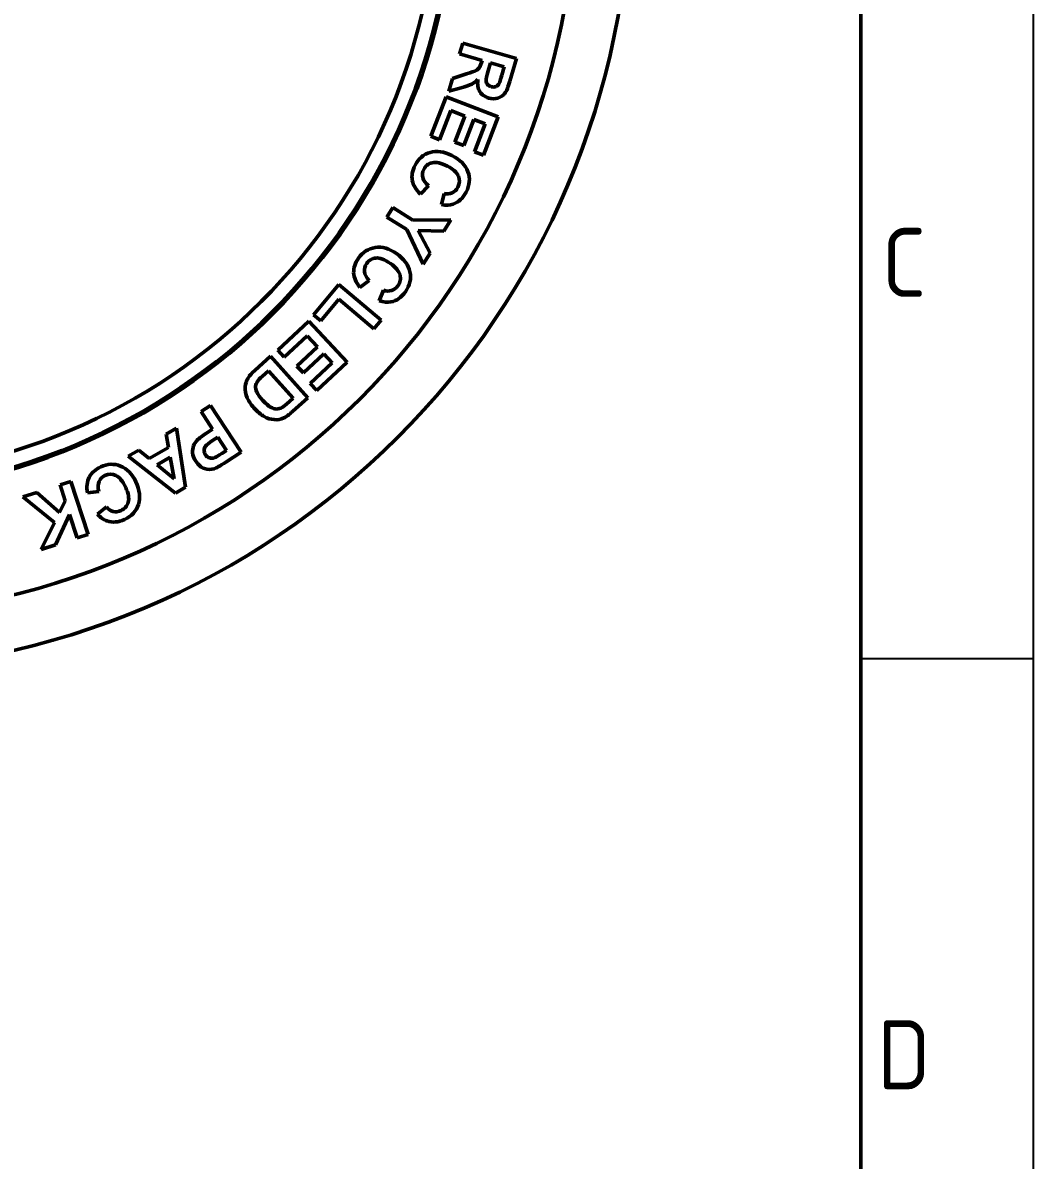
# Model space of a CAD drawing. Extents: x 0 to 822, y 0 to 581.
# Drawn here: x 707.2 to 821.9, y 233.6 to 362.8 of the extents above; entities that cross this region are included whole.
import ezdxf
from ezdxf.enums import TextEntityAlignment as Align

# ---------------------------------------------------------------- set-up
doc = ezdxf.new("R2010")
doc.units = 0
doc.header["$LTSCALE"] = 2
doc.layers.get('0').update_dxf_attribs({"linetype": 'CONTINUOUS'})
doc.layers.add('AM_0', color=7, linetype='CONTINUOUS', lineweight=50)
doc.layers.add('AM_BOR', color=7, linetype='CONTINUOUS', lineweight=50)
doc.styles.add('ACISOTS', font='isocp.shx', dxfattribs={"height": 1})

# ---------------------------------------------------------------- blocks, each defined once
blk = doc.blocks.new('A3 ZTL')
blk.add_line((401.174, 9.785), (401.174, 280.822))
at = {"layer": 'AM_BOR', "color": 135, "lineweight": 25}
for p, q in [((410.959, 290.607), (410.959, 0)), ((401.174, 145.303), (410.959, 145.303))]:
    blk.add_line(p, q, dxfattribs=at)
at = {"layer": 'AM_BOR', "color": 135, "lineweight": 25, "style": 'ACISOTS'}
for s, p in [('C', (403.62, 167.808)), ('D', (403.62, 122.798))]:
    blk.add_text(s, height=3.914, dxfattribs=at).set_placement(p, align=Align.MIDDLE)

msp = doc.modelspace()

# ---------------------------------------------------------------- linework, layer by layer
at = {"layer": 'AM_0'}
for radius in [90.3, 84.175]:
    msp.add_circle((685.884, 379.557), radius, dxfattribs=at)
msp.add_ellipse((685.884, 379.557), major_axis=(68.434, 0), ratio=0.9999764, start_param=4.712389, end_param=10.9955743, dxfattribs=at)
at = {"layer": 'AM_0', "color": 7, "lineweight": 70}
msp.add_open_spline([(685.884, 449.81), (724.678, 449.81), (756.139, 418.35), (756.139, 379.557), (756.139, 379.557), (756.139, 340.764), (724.678, 309.304), (685.884, 309.304), (685.884, 309.304), (647.091, 309.304), (615.63, 340.764), (615.63, 379.557), (615.63, 379.557), (615.63, 418.35), (647.091, 449.81), (685.884, 449.81)], degree=3, knots=[0, 0, 0, 0, 0.25, 0.25, 0.25, 0.25, 0.5, 0.5, 0.5, 0.5, 0.75, 0.75, 0.75, 0.75, 1, 1, 1, 1], dxfattribs=at)
at = {"layer": 'AM_0', "color": 7}
for points in [[(756.788, 359.294), (756.788, 359.294), (757.141, 360.525), (757.141, 360.525)], [(759.332, 358.564), (759.332, 358.564), (756.788, 359.294), (756.788, 359.294)], [(757.141, 360.525), (757.141, 360.525), (763.235, 358.778), (763.235, 358.778)], [(759.015, 357.715), (759.098, 357.833), (759.179, 358.032), (759.261, 358.316)], [(759.261, 358.316), (759.261, 358.316), (759.332, 358.564), (759.332, 358.564)], [(760.305, 358.285), (760.305, 358.285), (760.044, 357.376), (760.044, 357.376)], [(761.85, 357.842), (761.85, 357.842), (760.305, 358.285), (760.305, 358.285)], [(763.235, 358.778), (763.235, 358.778), (762.492, 356.187), (762.492, 356.187)], [(755.992, 356.517), (755.992, 356.517), (757.573, 357.026), (757.573, 357.026)], [(757.573, 357.026), (758.138, 357.207), (758.498, 357.337), (758.655, 357.418)], [(758.655, 357.418), (758.811, 357.499), (758.93, 357.598), (759.015, 357.715)], [(760.044, 357.376), (759.875, 356.785), (759.793, 356.41), (759.801, 356.248)], [(761.298, 355.991), (761.339, 356.086), (761.432, 356.384), (761.575, 356.883)], [(761.575, 356.883), (761.575, 356.883), (761.85, 357.842), (761.85, 357.842)], [(755.57, 355.046), (755.57, 355.046), (755.992, 356.517), (755.992, 356.517)], [(756.972, 355.45), (756.972, 355.45), (755.57, 355.046), (755.57, 355.046)], [(758.162, 355.866), (757.926, 355.746), (757.53, 355.608), (756.972, 355.45)], [(758.863, 356.379), (758.631, 356.157), (758.397, 355.985), (758.162, 355.866)], [(759.079, 355.011), (758.859, 355.365), (758.786, 355.822), (758.863, 356.379)], [(759.801, 356.248), (759.808, 356.088), (759.862, 355.948), (759.96, 355.829)], [(759.96, 355.829), (760.059, 355.712), (760.198, 355.626), (760.381, 355.573)], [(760.381, 355.573), (760.587, 355.514), (760.767, 355.522), (760.925, 355.595)], [(760.925, 355.595), (761.083, 355.668), (761.206, 355.8), (761.298, 355.991)], [(762.492, 356.187), (762.305, 355.536), (762.114, 355.079), (761.92, 354.816)], [(753.52, 349.935), (753.52, 349.935), (755.248, 354.435), (755.248, 354.435)], [(755.248, 354.435), (755.248, 354.435), (761.166, 352.164), (761.166, 352.164)], [(760.097, 354.283), (759.64, 354.414), (759.3, 354.658), (759.079, 355.011)], [(761.134, 354.273), (760.802, 354.177), (760.458, 354.18), (760.097, 354.283)], [(761.92, 354.816), (761.727, 354.552), (761.464, 354.37), (761.134, 354.273)], [(755.787, 352.858), (755.787, 352.858), (754.518, 349.552), (754.518, 349.552)], [(757.398, 352.24), (757.398, 352.24), (755.787, 352.858), (755.787, 352.858)], [(756.257, 349.269), (756.257, 349.269), (757.398, 352.24), (757.398, 352.24)], [(758.394, 351.857), (758.394, 351.857), (757.254, 348.886), (757.254, 348.886)], [(759.706, 351.354), (759.706, 351.354), (758.394, 351.857), (758.394, 351.857)], [(761.166, 352.164), (761.166, 352.164), (759.482, 347.776), (759.482, 347.776)], [(758.48, 348.161), (758.48, 348.161), (759.706, 351.354), (759.706, 351.354)], [(754.518, 349.552), (754.518, 349.552), (753.52, 349.935), (753.52, 349.935)], [(757.254, 348.886), (757.254, 348.886), (756.257, 349.269), (756.257, 349.269)], [(751.729, 346.649), (752.111, 347.398), (752.682, 347.884), (753.439, 348.107)], [(753.439, 348.107), (754.198, 348.328), (755.023, 348.213), (755.91, 347.76)], [(755.91, 347.76), (756.85, 347.281), (757.456, 346.666), (757.73, 345.916)], [(759.482, 347.776), (759.482, 347.776), (758.48, 348.161), (758.48, 348.161)], [(751.413, 344.92), (751.315, 345.465), (751.42, 346.042), (751.729, 346.649)], [(753.675, 346.933), (753.24, 346.831), (752.919, 346.575), (752.71, 346.164)], [(755.397, 346.541), (754.683, 346.905), (754.109, 347.037), (753.675, 346.933)], [(756.657, 345.407), (756.49, 345.82), (756.07, 346.198), (755.397, 346.541)], [(752.71, 346.164), (752.555, 345.86), (752.518, 345.551), (752.6, 345.234)], [(752.6, 345.234), (752.681, 344.918), (752.905, 344.607), (753.269, 344.3)], [(756.589, 344.158), (756.802, 344.576), (756.826, 344.993), (756.657, 345.407)], [(757.73, 345.916), (758.002, 345.165), (757.938, 344.395), (757.534, 343.603)], [(752.356, 343.374), (751.826, 343.858), (751.512, 344.372), (751.413, 344.92)], [(753.269, 344.3), (753.269, 344.3), (752.356, 343.374), (752.356, 343.374)], [(755.942, 343.515), (756.22, 343.64), (756.435, 343.855), (756.589, 344.158)], [(754.729, 342.184), (754.729, 342.184), (755.035, 343.451), (755.035, 343.451)], [(755.035, 343.451), (755.361, 343.367), (755.664, 343.388), (755.942, 343.515)], [(757.534, 343.603), (757.182, 342.913), (756.692, 342.455), (756.064, 342.232)], [(748.524, 340.75), (748.524, 340.75), (749.2, 341.833), (749.2, 341.833)], [(749.2, 341.833), (749.2, 341.833), (751.463, 340.419), (751.463, 340.419)], [(756.064, 342.232), (755.692, 342.097), (755.247, 342.082), (754.729, 342.184)], [(750.779, 339.341), (750.779, 339.341), (748.524, 340.75), (748.524, 340.75)], [(751.463, 340.419), (751.463, 340.419), (755.807, 340.443), (755.807, 340.443)], [(755.807, 340.443), (755.807, 340.443), (755.011, 339.17), (755.011, 339.17)], [(752.665, 335.415), (752.665, 335.415), (750.779, 339.341), (750.779, 339.341)], [(755.011, 339.17), (755.011, 339.17), (752.094, 339.233), (752.094, 339.233)], [(752.094, 339.233), (752.094, 339.233), (753.446, 336.665), (753.446, 336.665)], [(745.312, 336.095), (745.795, 336.784), (746.427, 337.186), (747.208, 337.301)], [(747.208, 337.301), (747.991, 337.414), (748.791, 337.186), (749.607, 336.614)], [(744.758, 334.427), (744.737, 334.981), (744.922, 335.538), (745.312, 336.095)], [(747.278, 336.106), (746.834, 336.066), (746.48, 335.856), (746.215, 335.479)], [(748.929, 335.478), (748.272, 335.938), (747.722, 336.148), (747.278, 336.106)], [(749.607, 336.614), (750.471, 336.009), (750.986, 335.315), (751.152, 334.534)], [(753.446, 336.665), (753.446, 336.665), (752.665, 335.415), (752.665, 335.415)], [(746.215, 335.479), (746.02, 335.2), (745.941, 334.898), (745.978, 334.573)], [(750.019, 334.179), (749.911, 334.612), (749.548, 335.045), (748.929, 335.478)], [(745.477, 332.765), (745.02, 333.318), (744.78, 333.871), (744.758, 334.427)], [(746.51, 333.555), (746.51, 333.555), (745.477, 332.765), (745.477, 332.765)], [(745.978, 334.573), (746.014, 334.249), (746.192, 333.909), (746.51, 333.555)], [(749.778, 332.952), (750.047, 333.336), (750.129, 333.746), (750.019, 334.179)], [(751.152, 334.534), (751.318, 333.753), (751.146, 332.999), (750.637, 332.272)], [(740.204, 329.669), (740.204, 329.669), (743.072, 333.087), (743.072, 333.087)], [(743.072, 333.087), (743.072, 333.087), (747.889, 329.045), (747.889, 329.045)], [(747.661, 331.256), (747.661, 331.256), (748.14, 332.468), (748.14, 332.468)], [(748.14, 332.468), (748.452, 332.34), (748.754, 332.319), (749.048, 332.406)], [(750.637, 332.272), (750.192, 331.637), (749.643, 331.252), (748.989, 331.118)], [(749.048, 332.406), (749.34, 332.491), (749.583, 332.674), (749.778, 332.952)], [(743.068, 331.419), (743.068, 331.419), (741.023, 328.982), (741.023, 328.982)], [(747.066, 328.065), (747.066, 328.065), (743.068, 331.419), (743.068, 331.419)], [(748.989, 331.118), (748.602, 331.036), (748.159, 331.083), (747.661, 331.256)], [(741.023, 328.982), (741.023, 328.982), (740.204, 329.669), (740.204, 329.669)], [(736.153, 325.628), (736.153, 325.628), (739.679, 328.916), (739.679, 328.916)], [(739.679, 328.916), (739.679, 328.916), (744.002, 324.28), (744.002, 324.28)], [(747.889, 329.045), (747.889, 329.045), (747.066, 328.065), (747.066, 328.065)], [(739.472, 327.262), (739.472, 327.262), (736.882, 324.847), (736.882, 324.847)], [(740.649, 326), (740.649, 326), (739.472, 327.262), (739.472, 327.262)], [(738.321, 323.83), (738.321, 323.83), (740.649, 326), (740.649, 326)], [(733.52, 323.331), (733.52, 323.331), (735.309, 324.942), (735.309, 324.942)], [(735.309, 324.942), (735.309, 324.942), (739.55, 320.231), (739.55, 320.231)], [(736.882, 324.847), (736.882, 324.847), (736.153, 325.628), (736.153, 325.628)], [(741.376, 325.219), (741.376, 325.219), (739.049, 323.049), (739.049, 323.049)], [(742.335, 324.192), (742.335, 324.192), (741.376, 325.219), (741.376, 325.219)], [(732.767, 322.473), (732.916, 322.729), (733.167, 323.014), (733.52, 323.331)], [(735.073, 323.292), (735.073, 323.292), (734.363, 322.653), (734.363, 322.653)], [(737.881, 320.172), (737.881, 320.172), (735.073, 323.292), (735.073, 323.292)], [(739.049, 323.049), (739.049, 323.049), (738.321, 323.83), (738.321, 323.83)], [(739.833, 321.859), (739.833, 321.859), (742.335, 324.192), (742.335, 324.192)], [(744.002, 324.28), (744.002, 324.28), (740.565, 321.075), (740.565, 321.075)], [(732.438, 321.495), (732.457, 321.805), (732.567, 322.13), (732.767, 322.473)], [(733.828, 322.089), (733.709, 321.913), (733.639, 321.732), (733.619, 321.548)], [(734.363, 322.653), (734.098, 322.414), (733.918, 322.227), (733.828, 322.089)], [(740.565, 321.075), (740.565, 321.075), (739.833, 321.859), (739.833, 321.859)], [(732.682, 320.21), (732.491, 320.658), (732.409, 321.086), (732.438, 321.495)], [(733.619, 321.548), (733.6, 321.364), (733.656, 321.138), (733.78, 320.869)], [(733.78, 320.869), (733.906, 320.601), (734.133, 320.283), (734.461, 319.919)], [(727.44, 318.655), (727.44, 318.655), (728.513, 319.352), (728.513, 319.352)], [(728.513, 319.352), (728.513, 319.352), (731.966, 314.035), (731.966, 314.035)], [(733.44, 319.077), (733.091, 319.464), (732.838, 319.842), (732.682, 320.21)], [(734.461, 319.919), (734.789, 319.555), (735.073, 319.306), (735.312, 319.168)], [(736.633, 319.13), (736.794, 319.219), (737.066, 319.439), (737.455, 319.788)], [(737.455, 319.788), (737.455, 319.788), (737.881, 320.172), (737.881, 320.172)], [(739.55, 320.231), (739.55, 320.231), (737.812, 318.666), (737.812, 318.666)], [(728.742, 316.649), (728.742, 316.649), (727.44, 318.655), (727.44, 318.655)], [(734.597, 318.101), (734.223, 318.31), (733.838, 318.635), (733.44, 319.077)], [(735.734, 317.744), (735.35, 317.774), (734.971, 317.893), (734.597, 318.101)], [(735.312, 319.168), (735.553, 319.031), (735.78, 318.959), (735.993, 318.954)], [(736.835, 317.949), (736.485, 317.781), (736.118, 317.713), (735.734, 317.744)], [(735.993, 318.954), (736.208, 318.949), (736.421, 319.008), (736.633, 319.13)], [(737.812, 318.666), (737.42, 318.313), (737.095, 318.074), (736.835, 317.949)], [(723.475, 316.101), (723.475, 316.101), (724.651, 316.781), (724.651, 316.781)], [(724.651, 316.781), (724.651, 316.781), (725.682, 310.056), (725.682, 310.056)], [(728.043, 316.195), (728.043, 316.195), (728.742, 316.649), (728.742, 316.649)], [(723.743, 314.593), (723.743, 314.593), (723.475, 316.101), (723.475, 316.101)], [(726.586, 314.783), (726.686, 315.027), (726.817, 315.232), (726.978, 315.395)], [(726.978, 315.395), (727.202, 315.612), (727.556, 315.879), (728.043, 316.195)], [(728.742, 315.365), (728.319, 315.09), (728.053, 314.878), (727.947, 314.73)], [(729.329, 315.746), (729.329, 315.746), (728.742, 315.365), (728.742, 315.365)], [(730.308, 314.238), (730.308, 314.238), (729.329, 315.746), (729.329, 315.746)], [(719.142, 313.6), (719.142, 313.6), (720.348, 314.296), (720.348, 314.296)], [(720.348, 314.296), (720.348, 314.296), (721.548, 313.326), (721.548, 313.326)], [(721.548, 313.326), (721.548, 313.326), (723.743, 314.593), (723.743, 314.593)], [(726.475, 313.964), (726.449, 314.264), (726.485, 314.536), (726.586, 314.783)], [(727.781, 314.251), (727.778, 314.08), (727.826, 313.916), (727.928, 313.759)], [(727.947, 314.73), (727.841, 314.582), (727.785, 314.423), (727.781, 314.251)], [(729.789, 313.901), (729.789, 313.901), (730.308, 314.238), (730.308, 314.238)], [(731.966, 314.035), (731.966, 314.035), (730.244, 312.917), (730.244, 312.917)], [(716.048, 312.381), (716.81, 312.736), (717.559, 312.768), (718.293, 312.477)], [(724.51, 309.379), (724.51, 309.379), (719.142, 313.6), (719.142, 313.6)], [(723.935, 313.472), (723.935, 313.472), (722.437, 312.607), (722.437, 312.607)], [(724.37, 311.006), (724.37, 311.006), (723.935, 313.472), (723.935, 313.472)], [(726.831, 313.026), (726.619, 313.352), (726.5, 313.666), (726.475, 313.964)], [(727.811, 312.191), (727.432, 312.325), (727.105, 312.603), (726.831, 313.026)], [(727.928, 313.759), (728.054, 313.566), (728.214, 313.443), (728.41, 313.391)], [(728.41, 313.391), (728.604, 313.339), (728.8, 313.354), (728.994, 313.435)], [(730.244, 312.917), (729.592, 312.493), (729.148, 312.244), (728.915, 312.168)], [(728.994, 313.435), (729.138, 313.494), (729.403, 313.65), (729.789, 313.901)], [(714.734, 311.213), (714.992, 311.703), (715.431, 312.093), (716.048, 312.381)], [(717.756, 311.407), (717.351, 311.594), (716.939, 311.59), (716.522, 311.395)], [(718.293, 312.477), (719.027, 312.184), (719.606, 311.586), (720.027, 310.683)], [(722.437, 312.607), (722.437, 312.607), (724.37, 311.006), (724.37, 311.006)], [(728.915, 312.168), (728.559, 312.05), (728.191, 312.057), (727.811, 312.191)], [(711.419, 310.336), (711.419, 310.336), (712.636, 310.731), (712.636, 310.731)], [(712.011, 308.514), (712.011, 308.514), (711.419, 310.336), (711.419, 310.336)], [(712.636, 310.731), (712.636, 310.731), (714.595, 304.702), (714.595, 304.702)], [(714.526, 309.414), (714.406, 310.122), (714.475, 310.721), (714.734, 311.213)], [(715.863, 310.73), (715.732, 310.431), (715.717, 310.048), (715.815, 309.582)], [(716.522, 311.395), (716.213, 311.251), (715.994, 311.03), (715.863, 310.73)], [(718.871, 310.038), (718.533, 310.765), (718.162, 311.222), (717.756, 311.407)], [(720.027, 310.683), (720.473, 309.726), (720.571, 308.869), (720.325, 308.109)], [(707.2, 308.965), (707.2, 308.965), (708.775, 309.477), (708.775, 309.477)], [(710.789, 306.062), (710.789, 306.062), (707.2, 308.965), (707.2, 308.965)], [(708.775, 309.477), (708.775, 309.477), (711.351, 307.185), (711.351, 307.185)], [(715.815, 309.582), (715.815, 309.582), (714.526, 309.414), (714.526, 309.414)], [(719.166, 308.368), (719.289, 308.797), (719.191, 309.353), (718.871, 310.038)], [(725.682, 310.056), (725.682, 310.056), (724.51, 309.379), (724.51, 309.379)], [(711.351, 307.185), (711.351, 307.185), (712.011, 308.514), (712.011, 308.514)], [(715.662, 307.016), (715.662, 307.016), (716.683, 307.826), (716.683, 307.826)], [(716.683, 307.826), (716.889, 307.559), (717.141, 307.389), (717.438, 307.318)], [(718.344, 307.426), (718.769, 307.624), (719.044, 307.938), (719.166, 308.368)], [(720.325, 308.109), (720.078, 307.35), (719.552, 306.783), (718.747, 306.407)], [(712.509, 306.984), (712.509, 306.984), (710.919, 303.508), (710.919, 303.508)], [(713.378, 304.307), (713.378, 304.307), (712.509, 306.984), (712.509, 306.984)], [(716.744, 306.232), (716.368, 306.355), (716.008, 306.617), (715.662, 307.016)], [(718.747, 306.407), (718.045, 306.08), (717.377, 306.021), (716.744, 306.232)], [(717.438, 307.318), (717.734, 307.246), (718.036, 307.282), (718.344, 307.426)], [(709.282, 302.976), (709.282, 302.976), (710.789, 306.062), (710.789, 306.062)], [(714.595, 304.702), (714.595, 304.702), (713.378, 304.307), (713.378, 304.307)], [(710.919, 303.508), (710.919, 303.508), (709.282, 302.976), (709.282, 302.976)]]:
    msp.add_open_spline(points, degree=3, dxfattribs=at)

# ---------------------------------------------------------------- block references
at = {"layer": 'AM_0', "lineweight": 0, "xscale": 2, "yscale": 2, "zscale": 2}
msp.add_blockref('A3 ZTL', (0, 0), dxfattribs=at)

doc.saveas('drawing.dxf')
